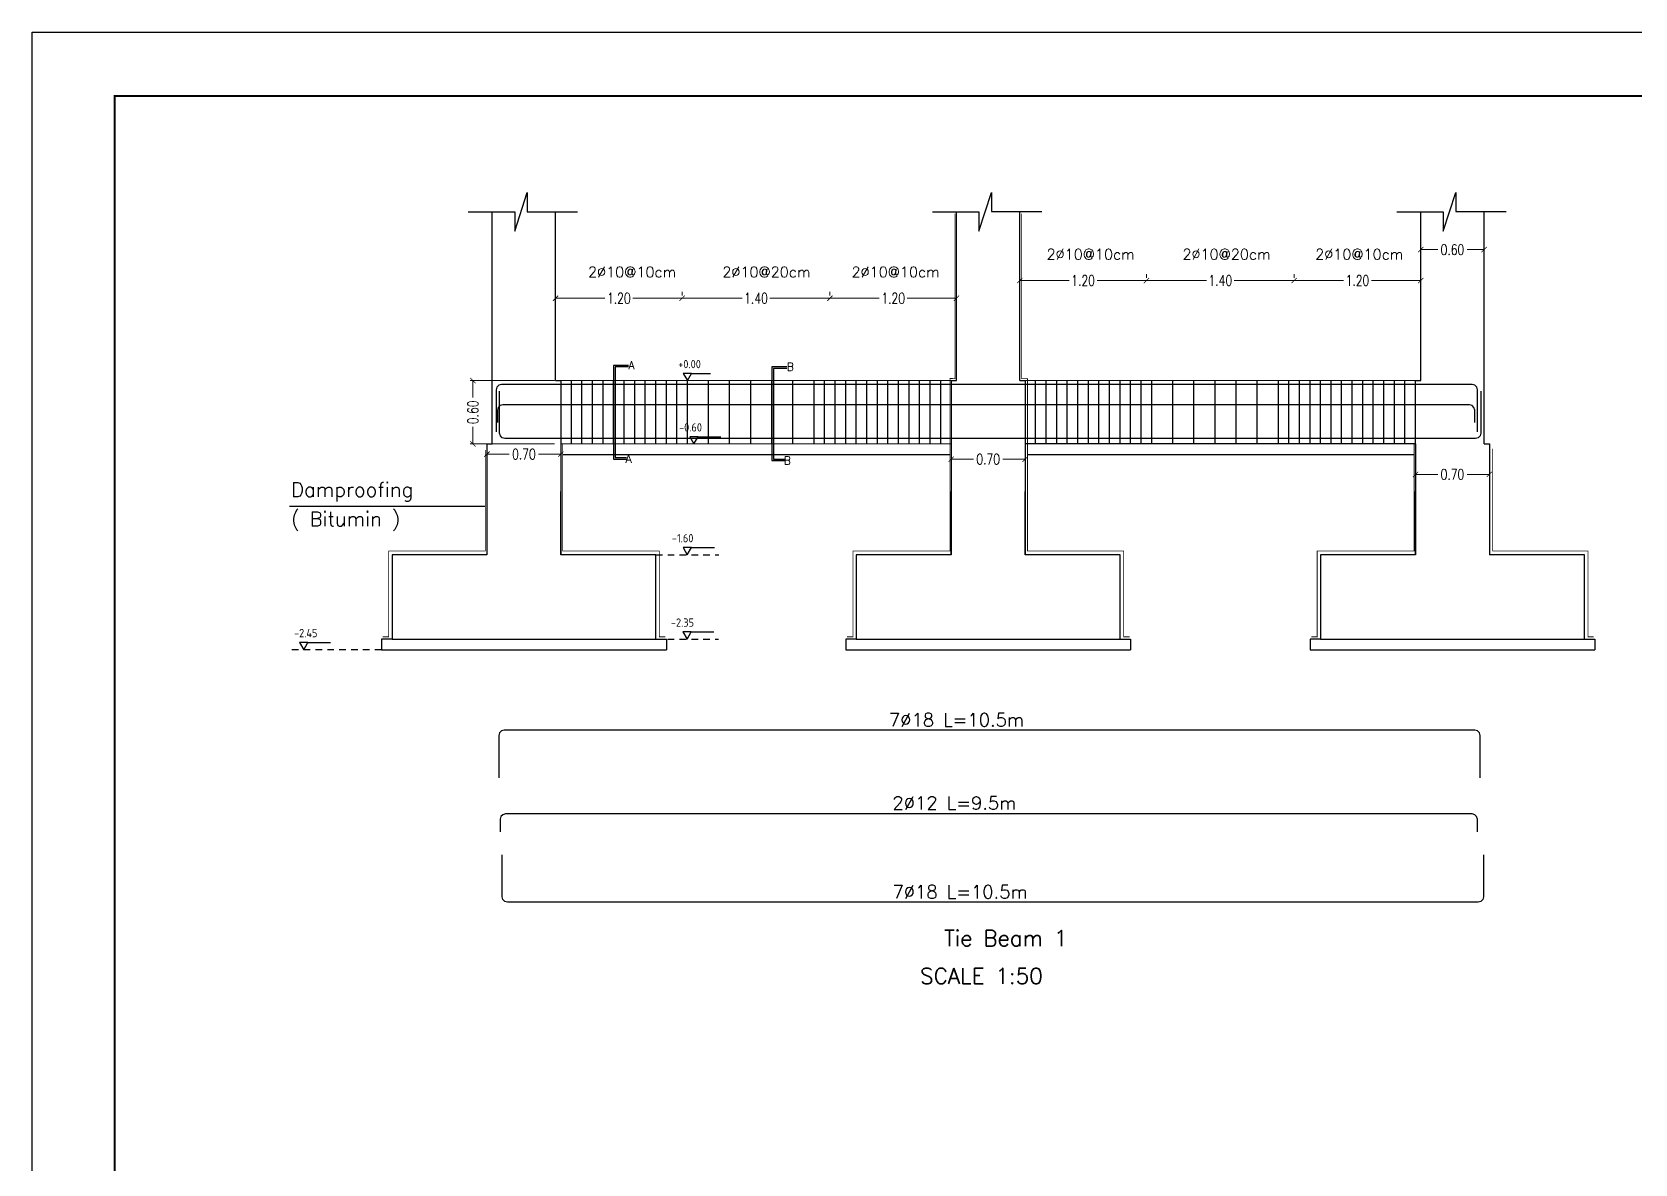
# Model space of a CAD drawing. Extents: x 166525 to 167198, y 178739 to 179747.
# Drawn here: x 167045.2 to 167075.58, y 179331.94 to 179353.4 of the extents above; entities that cross this region are included whole.
import ezdxf

# ---------------------------------------------------------------- set-up
doc = ezdxf.new("R2010")
doc.units = 0
doc.header["$MEASUREMENT"] = 0
for name, pattern in [('AUSGEZOGEN', [0]), ('HIDDEN2', [0.1875, 0.125, -0.0625]), ('STRICHPUNKT2', [0.7, 0.4, -0.15, 0, -0.15]), ('VONLAYER', [0])]:
    doc.linetypes.add(name, pattern=pattern)
doc.layers.get('0').update_dxf_attribs({"linetype": 'CONTINUOUS'})
doc.layers.get('DEFPOINTS').update_dxf_attribs({"linetype": 'CONTINUOUS'})
doc.layers.add('BEAM', color=6, linetype='CONTINUOUS', lineweight=13)
for name, color, linetype in [('BEAM-DIM', 4, 'CONTINUOUS'), ('blinding', 1, 'CONTINUOUS'), ('COVER', 7, 'CONTINUOUS'), ('EBENE0', 7, 'AUSGEZOGEN'), ('found', 6, 'CONTINUOUS'), ('MHATCH', 8, 'CONTINUOUS'), ('rebar call line', 8, 'CONTINUOUS'), ('REBARS', 2, 'CONTINUOUS'), ('Reinforcement', 10, 'CONTINUOUS'), ('TEXT', 7, 'CONTINUOUS')]:
    doc.layers.add(name, color=color, linetype=linetype)
doc.styles.add('DIM', font='simplex.shx', dxfattribs={"width": 0.75})
doc.styles.add('ISO8', font='iso8')
doc.styles.add('ROMANS', font='romans.shx')
doc.dimstyles.new('MUTASIM', dxfattribs={"dimscale": 0.9995, "dimtxt": 0.2, "dimasz": 0.1, "dimexe": 0.05, "dimexo": 0.12, "dimgap": 0.05, "dimtad": 0, "dimzin": 0, "dimdsep": 46, "dimtxsty": 'DIM', "dimblk": 'ARCHTICK', "dimcen": 0.09, "dimclrd": 35, "dimclre": 33, "dimclrt": 256, "dimazin": 0, "dimtfac": 1, "dimtofl": 0, "dimtmove": 1, "dimatfit": 3, "dimfxl": 0.18, "dimtolj": 1, "dimtzin": 0, "dimlwd": 13, "dimlwe": 9, "dimarcsym": 0})

# ---------------------------------------------------------------- blocks, each defined once
blk = doc.blocks.new('_ARCHTICK')
at = {"color": 0, "linetype": 'ByBlock', "const_width": 0.15}
blk.add_lwpolyline([(-0.5, -0.5), (0.5, 0.5)], dxfattribs=at)
blk = doc.blocks.new('*D1587')
at = {"layer": 'BEAM', "color": 33, "lineweight": 9, "transparency": 16777216}
for p, q in [((167055.124, 179348.471), (167055.124, 179348.401)), ((167057.524, 179348.471), (167057.524, 179348.401))]:
    blk.add_line(p, q, dxfattribs=at)
at = {"layer": 'BEAM', "color": 35, "lineweight": 13, "transparency": 16777216}
for p, q in [((167055.124, 179348.352), (167056.06, 179348.352)), ((167057.524, 179348.352), (167056.588, 179348.352))]:
    blk.add_line(p, q, dxfattribs=at)
at = {"layer": 'DEFPOINTS', "color": 0, "transparency": 16777216}
for p in [(167055.124, 179348.352), (167057.524, 179348.352), (167057.524, 179348.352)]:
    blk.add_point(p, dxfattribs=at)
at = {"layer": 'BEAM', "color": 35, "lineweight": 13, "transparency": 16777216, "xscale": 0.09995000000000001, "yscale": 0.09995000000000001, "zscale": 0.09995000000000001, "rotation": 180}
blk.add_blockref('_ARCHTICK', (167055.124, 179348.352), dxfattribs=at)
at = {"layer": 'BEAM', "color": 35, "lineweight": 13, "transparency": 16777216, "xscale": 0.09995000000000001, "yscale": 0.09995000000000001, "zscale": 0.09995000000000001}
blk.add_blockref('_ARCHTICK', (167057.524, 179348.352), dxfattribs=at)
at = {"layer": 'BEAM', "transparency": 16777216, "insert": (167056.324, 179348.352), "char_height": 0.1999, "attachment_point": 5, "style": 'DIM'}
blk.add_mtext('\\A1;1.20', dxfattribs=at)
blk = doc.blocks.new('*D1588')
at = {"layer": 'BEAM', "color": 33, "lineweight": 9, "transparency": 16777216}
for p, q in [((167057.524, 179348.471), (167057.524, 179348.401)), ((167060.324, 179348.471), (167060.324, 179348.401))]:
    blk.add_line(p, q, dxfattribs=at)
at = {"layer": 'BEAM', "color": 35, "lineweight": 13, "transparency": 16777216}
for p, q in [((167057.524, 179348.352), (167058.66, 179348.352)), ((167060.324, 179348.352), (167059.188, 179348.352))]:
    blk.add_line(p, q, dxfattribs=at)
at = {"layer": 'DEFPOINTS', "color": 0, "transparency": 16777216}
for p in [(167057.524, 179348.352), (167060.324, 179348.352), (167060.324, 179348.352)]:
    blk.add_point(p, dxfattribs=at)
at = {"layer": 'BEAM', "color": 35, "lineweight": 13, "transparency": 16777216, "xscale": 0.09995000000000001, "yscale": 0.09995000000000001, "zscale": 0.09995000000000001, "rotation": 180}
blk.add_blockref('_ARCHTICK', (167057.524, 179348.352), dxfattribs=at)
at = {"layer": 'BEAM', "color": 35, "lineweight": 13, "transparency": 16777216, "xscale": 0.09995000000000001, "yscale": 0.09995000000000001, "zscale": 0.09995000000000001}
blk.add_blockref('_ARCHTICK', (167060.324, 179348.352), dxfattribs=at)
at = {"layer": 'BEAM', "transparency": 16777216, "insert": (167058.924, 179348.352), "char_height": 0.1999, "attachment_point": 5, "style": 'DIM'}
blk.add_mtext('\\A1;1.40', dxfattribs=at)
blk = doc.blocks.new('*D1589')
at = {"layer": 'BEAM', "color": 33, "lineweight": 9, "transparency": 16777216}
for p, q in [((167060.324, 179348.471), (167060.324, 179348.401)), ((167062.724, 179348.471), (167062.724, 179348.401))]:
    blk.add_line(p, q, dxfattribs=at)
at = {"layer": 'BEAM', "color": 35, "lineweight": 13, "transparency": 16777216}
for p, q in [((167060.324, 179348.352), (167061.26, 179348.352)), ((167062.724, 179348.352), (167061.788, 179348.352))]:
    blk.add_line(p, q, dxfattribs=at)
at = {"layer": 'DEFPOINTS', "color": 0, "transparency": 16777216}
for p in [(167060.324, 179348.352), (167062.724, 179348.352), (167062.724, 179348.352)]:
    blk.add_point(p, dxfattribs=at)
at = {"layer": 'BEAM', "color": 35, "lineweight": 13, "transparency": 16777216, "xscale": 0.09995000000000001, "yscale": 0.09995000000000001, "zscale": 0.09995000000000001, "rotation": 180}
blk.add_blockref('_ARCHTICK', (167060.324, 179348.352), dxfattribs=at)
at = {"layer": 'BEAM', "color": 35, "lineweight": 13, "transparency": 16777216, "xscale": 0.09995000000000001, "yscale": 0.09995000000000001, "zscale": 0.09995000000000001}
blk.add_blockref('_ARCHTICK', (167062.724, 179348.352), dxfattribs=at)
at = {"layer": 'BEAM', "transparency": 16777216, "insert": (167061.524, 179348.352), "char_height": 0.1999, "attachment_point": 5, "style": 'DIM'}
blk.add_mtext('\\A1;1.20', dxfattribs=at)
blk = doc.blocks.new('*D1590')
at = {"layer": 'BEAM', "color": 33, "lineweight": 9, "transparency": 16777216}
for p, q in [((167063.924, 179348.808), (167063.924, 179348.738)), ((167066.324, 179348.808), (167066.324, 179348.738))]:
    blk.add_line(p, q, dxfattribs=at)
at = {"layer": 'BEAM', "color": 35, "lineweight": 13, "transparency": 16777216}
for p, q in [((167063.924, 179348.688), (167064.86, 179348.688)), ((167066.324, 179348.688), (167065.388, 179348.688))]:
    blk.add_line(p, q, dxfattribs=at)
at = {"layer": 'DEFPOINTS', "color": 0, "transparency": 16777216}
for p in [(167063.924, 179348.688), (167066.324, 179348.688), (167066.324, 179348.688)]:
    blk.add_point(p, dxfattribs=at)
at = {"layer": 'BEAM', "color": 35, "lineweight": 13, "transparency": 16777216, "xscale": 0.09995000000000001, "yscale": 0.09995000000000001, "zscale": 0.09995000000000001, "rotation": 180}
blk.add_blockref('_ARCHTICK', (167063.924, 179348.688), dxfattribs=at)
at = {"layer": 'BEAM', "color": 35, "lineweight": 13, "transparency": 16777216, "xscale": 0.09995000000000001, "yscale": 0.09995000000000001, "zscale": 0.09995000000000001}
blk.add_blockref('_ARCHTICK', (167066.324, 179348.688), dxfattribs=at)
at = {"layer": 'BEAM', "transparency": 16777216, "insert": (167065.124, 179348.688), "char_height": 0.1999, "attachment_point": 5, "style": 'DIM'}
blk.add_mtext('\\A1;1.20', dxfattribs=at)
blk = doc.blocks.new('*D1591')
at = {"layer": 'BEAM', "color": 33, "lineweight": 9, "transparency": 16777216}
for p, q in [((167066.324, 179348.808), (167066.324, 179348.738)), ((167069.124, 179348.808), (167069.124, 179348.738))]:
    blk.add_line(p, q, dxfattribs=at)
at = {"layer": 'BEAM', "color": 35, "lineweight": 13, "transparency": 16777216}
for p, q in [((167066.324, 179348.688), (167067.46, 179348.688)), ((167069.124, 179348.688), (167067.988, 179348.688))]:
    blk.add_line(p, q, dxfattribs=at)
at = {"layer": 'DEFPOINTS', "color": 0, "transparency": 16777216}
for p in [(167066.324, 179348.688), (167069.124, 179348.688), (167069.124, 179348.688)]:
    blk.add_point(p, dxfattribs=at)
at = {"layer": 'BEAM', "color": 35, "lineweight": 13, "transparency": 16777216, "xscale": 0.09995000000000001, "yscale": 0.09995000000000001, "zscale": 0.09995000000000001, "rotation": 180}
blk.add_blockref('_ARCHTICK', (167066.324, 179348.688), dxfattribs=at)
at = {"layer": 'BEAM', "color": 35, "lineweight": 13, "transparency": 16777216, "xscale": 0.09995000000000001, "yscale": 0.09995000000000001, "zscale": 0.09995000000000001}
blk.add_blockref('_ARCHTICK', (167069.124, 179348.688), dxfattribs=at)
at = {"layer": 'BEAM', "transparency": 16777216, "insert": (167067.724, 179348.688), "char_height": 0.1999, "attachment_point": 5, "style": 'DIM'}
blk.add_mtext('\\A1;1.40', dxfattribs=at)
blk = doc.blocks.new('*D1592')
at = {"layer": 'BEAM', "color": 33, "lineweight": 9, "transparency": 16777216}
for p, q in [((167069.124, 179348.808), (167069.124, 179348.738)), ((167071.524, 179348.808), (167071.524, 179348.738))]:
    blk.add_line(p, q, dxfattribs=at)
at = {"layer": 'BEAM', "color": 35, "lineweight": 13, "transparency": 16777216}
for p, q in [((167069.124, 179348.688), (167070.06, 179348.688)), ((167071.524, 179348.688), (167070.588, 179348.688))]:
    blk.add_line(p, q, dxfattribs=at)
at = {"layer": 'DEFPOINTS', "color": 0, "transparency": 16777216}
for p in [(167069.124, 179348.688), (167071.524, 179348.688), (167071.524, 179348.688)]:
    blk.add_point(p, dxfattribs=at)
at = {"layer": 'BEAM', "color": 35, "lineweight": 13, "transparency": 16777216, "xscale": 0.09995000000000001, "yscale": 0.09995000000000001, "zscale": 0.09995000000000001, "rotation": 180}
blk.add_blockref('_ARCHTICK', (167069.124, 179348.688), dxfattribs=at)
at = {"layer": 'BEAM', "color": 35, "lineweight": 13, "transparency": 16777216, "xscale": 0.09995000000000001, "yscale": 0.09995000000000001, "zscale": 0.09995000000000001}
blk.add_blockref('_ARCHTICK', (167071.524, 179348.688), dxfattribs=at)
at = {"layer": 'BEAM', "transparency": 16777216, "insert": (167070.324, 179348.688), "char_height": 0.1999, "attachment_point": 5, "style": 'DIM'}
blk.add_mtext('\\A1;1.20', dxfattribs=at)
blk = doc.blocks.new('*D1786')
at = {"layer": 'BEAM', "color": 33, "lineweight": 9, "transparency": 16777216}
for p, q in [((167055.104, 179346.79), (167053.508, 179346.79)), ((167055.104, 179345.59), (167053.508, 179345.59))]:
    blk.add_line(p, q, dxfattribs=at)
at = {"layer": 'BEAM', "color": 35, "lineweight": 13, "transparency": 16777216}
for p, q in [((167053.558, 179346.79), (167053.558, 179346.468)), ((167053.558, 179345.59), (167053.558, 179345.912))]:
    blk.add_line(p, q, dxfattribs=at)
at = {"layer": 'DEFPOINTS', "color": 0, "transparency": 16777216}
for p in [(167053.558, 179346.79), (167055.224, 179346.79), (167055.224, 179345.59)]:
    blk.add_point(p, dxfattribs=at)
at = {"layer": 'BEAM', "color": 35, "lineweight": 13, "transparency": 16777216, "xscale": 0.09995000000000001, "yscale": 0.09995000000000001, "zscale": 0.09995000000000001}
for p, rotation in [((167053.558, 179346.79), 90), ((167053.558, 179345.59), 270)]:
    blk.add_blockref('_ARCHTICK', p, dxfattribs=dict(at, rotation=rotation))
at = {"layer": 'BEAM', "transparency": 16777216, "insert": (167053.558, 179346.19), "char_height": 0.1999, "attachment_point": 5, "rotation": 90, "style": 'DIM'}
blk.add_mtext('\\A1;0.60', dxfattribs=at)
blk = doc.blocks.new('*D1129')
at = {"layer": 'BEAM', "color": 33, "lineweight": 9, "transparency": 16777216}
for p, q in [((167071.424, 179345.098), (167071.424, 179344.963)), ((167072.824, 179345.098), (167072.824, 179344.963))]:
    blk.add_line(p, q, dxfattribs=at)
at = {"layer": 'BEAM', "color": 35, "lineweight": 13, "transparency": 16777216}
for p, q in [((167071.424, 179345.013), (167071.846, 179345.013)), ((167072.824, 179345.013), (167072.403, 179345.013))]:
    blk.add_line(p, q, dxfattribs=at)
at = {"layer": 'DEFPOINTS', "color": 0, "transparency": 16777216}
for p in [(167071.424, 179345.218), (167072.824, 179345.218), (167071.424, 179345.013)]:
    blk.add_point(p, dxfattribs=at)
at = {"layer": 'BEAM', "color": 35, "lineweight": 13, "transparency": 16777216, "xscale": 0.09995000000000001, "yscale": 0.09995000000000001, "zscale": 0.09995000000000001, "rotation": 180}
blk.add_blockref('_ARCHTICK', (167071.424, 179345.013), dxfattribs=at)
at = {"layer": 'BEAM', "color": 35, "lineweight": 13, "transparency": 16777216, "xscale": 0.09995000000000001, "yscale": 0.09995000000000001, "zscale": 0.09995000000000001}
blk.add_blockref('_ARCHTICK', (167072.824, 179345.013), dxfattribs=at)
at = {"layer": 'BEAM', "transparency": 16777216, "insert": (167072.124, 179345.013), "char_height": 0.1999, "attachment_point": 5, "style": 'DIM'}
blk.add_mtext('\\A1;0.70', dxfattribs=at)
blk = doc.blocks.new('*D1130')
at = {"layer": 'BEAM', "color": 33, "lineweight": 9, "transparency": 16777216}
for p, q in [((167071.524, 179349.375), (167071.524, 179349.324)), ((167072.724, 179349.375), (167072.724, 179349.324))]:
    blk.add_line(p, q, dxfattribs=at)
at = {"layer": 'BEAM', "color": 35, "lineweight": 13, "transparency": 16777216}
for p, q in [((167071.524, 179349.274), (167071.846, 179349.274)), ((167072.724, 179349.274), (167072.403, 179349.274))]:
    blk.add_line(p, q, dxfattribs=at)
at = {"layer": 'DEFPOINTS', "color": 0, "transparency": 16777216}
for p in [(167071.524, 179349.274), (167071.524, 179349.255), (167072.724, 179349.255)]:
    blk.add_point(p, dxfattribs=at)
at = {"layer": 'BEAM', "color": 35, "lineweight": 13, "transparency": 16777216, "xscale": 0.09995000000000001, "yscale": 0.09995000000000001, "zscale": 0.09995000000000001, "rotation": 180}
blk.add_blockref('_ARCHTICK', (167071.524, 179349.274), dxfattribs=at)
at = {"layer": 'BEAM', "color": 35, "lineweight": 13, "transparency": 16777216, "xscale": 0.09995000000000001, "yscale": 0.09995000000000001, "zscale": 0.09995000000000001}
blk.add_blockref('_ARCHTICK', (167072.724, 179349.274), dxfattribs=at)
at = {"layer": 'BEAM', "transparency": 16777216, "insert": (167072.124, 179349.274), "char_height": 0.1999, "attachment_point": 5, "style": 'DIM'}
blk.add_mtext('\\A1;0.60', dxfattribs=at)
blk = doc.blocks.new('*D1131')
at = {"layer": 'BEAM', "color": 33, "lineweight": 9, "transparency": 16777216}
for p, q in [((167062.624, 179344.134), (167062.624, 179345.351)), ((167064.024, 179344.134), (167064.024, 179345.351))]:
    blk.add_line(p, q, dxfattribs=at)
at = {"layer": 'BEAM', "color": 35, "lineweight": 13, "transparency": 16777216}
for p, q in [((167062.624, 179345.301), (167063.046, 179345.301)), ((167064.024, 179345.301), (167063.603, 179345.301))]:
    blk.add_line(p, q, dxfattribs=at)
at = {"layer": 'DEFPOINTS', "color": 0, "transparency": 16777216}
for p in [(167062.624, 179345.301), (167062.624, 179344.014), (167064.024, 179344.014)]:
    blk.add_point(p, dxfattribs=at)
at = {"layer": 'BEAM', "color": 35, "lineweight": 13, "transparency": 16777216, "xscale": 0.09995000000000001, "yscale": 0.09995000000000001, "zscale": 0.09995000000000001, "rotation": 180}
blk.add_blockref('_ARCHTICK', (167062.624, 179345.301), dxfattribs=at)
at = {"layer": 'BEAM', "color": 35, "lineweight": 13, "transparency": 16777216, "xscale": 0.09995000000000001, "yscale": 0.09995000000000001, "zscale": 0.09995000000000001}
blk.add_blockref('_ARCHTICK', (167064.024, 179345.301), dxfattribs=at)
at = {"layer": 'BEAM', "transparency": 16777216, "insert": (167063.324, 179345.301), "char_height": 0.1999, "attachment_point": 5, "style": 'DIM'}
blk.add_mtext('\\A1;0.70', dxfattribs=at)
blk = doc.blocks.new('*D1132')
at = {"layer": 'BEAM', "color": 35, "lineweight": 13, "transparency": 16777216}
for p, q in [((167053.824, 179345.396), (167054.246, 179345.396)), ((167055.224, 179345.396), (167054.803, 179345.396))]:
    blk.add_line(p, q, dxfattribs=at)
at = {"layer": 'BEAM', "color": 33, "lineweight": 9, "transparency": 16777216}
for p, q in [((167053.824, 179345.296), (167053.824, 179345.346)), ((167055.224, 179345.296), (167055.224, 179345.346))]:
    blk.add_line(p, q, dxfattribs=at)
at = {"layer": 'DEFPOINTS', "color": 0, "transparency": 16777216}
for p in [(167053.824, 179345.416), (167055.224, 179345.416), (167053.824, 179345.396)]:
    blk.add_point(p, dxfattribs=at)
at = {"layer": 'BEAM', "color": 35, "lineweight": 13, "transparency": 16777216, "xscale": 0.09995000000000001, "yscale": 0.09995000000000001, "zscale": 0.09995000000000001, "rotation": 180}
blk.add_blockref('_ARCHTICK', (167053.824, 179345.396), dxfattribs=at)
at = {"layer": 'BEAM', "color": 35, "lineweight": 13, "transparency": 16777216, "xscale": 0.09995000000000001, "yscale": 0.09995000000000001, "zscale": 0.09995000000000001}
blk.add_blockref('_ARCHTICK', (167055.224, 179345.396), dxfattribs=at)
at = {"layer": 'BEAM', "transparency": 16777216, "insert": (167054.524, 179345.396), "char_height": 0.1999, "attachment_point": 5, "style": 'DIM'}
blk.add_mtext('\\A1;0.70', dxfattribs=at)

msp = doc.modelspace()

# ---------------------------------------------------------------- linework, layer by layer
for p, q in [((167055.26056, 179345.39002), (167062.60105, 179345.39002)), ((167064.06973, 179345.39002), (167071.39764, 179345.39002))]:
    msp.add_line(p, q)
at = {"color": 2, "linetype": 'STRICHPUNKT2', "const_width": 0.015}
for points in [[(167062.69635, 179349.9526), (167062.69635, 179346.82777), (167062.60105, 179346.83153), (167062.60105, 179343.55916), (167060.76076, 179343.55916), (167060.76076, 179341.93258), (167060.65046, 179341.93258), (167060.65046, 179341.93258)], [(167063.95752, 179349.9526), (167063.95752, 179346.82777), (167064.06973, 179346.82775), (167064.06973, 179343.55916), (167065.89311, 179343.55916), (167065.89311, 179341.93258), (167066.00341, 179341.93258), (167066.00341, 179341.93258)], [(167053.79285, 179345.47514), (167053.79285, 179345.47514), (167053.79285, 179345.47514), (167053.79285, 179343.55916), (167051.96076, 179343.55916), (167051.96076, 179341.93258), (167051.85046, 179341.93258), (167051.85046, 179341.93258)], [(167055.26056, 179345.59002), (167055.26056, 179345.59002), (167055.26056, 179345.59002), (167055.26056, 179343.55916), (167057.09311, 179343.55916), (167057.09311, 179341.93258), (167057.20341, 179341.93258), (167057.20341, 179341.93258)], [(167071.39764, 179345.59002), (167071.39764, 179345.59002), (167071.39764, 179345.59002), (167071.39764, 179343.55916), (167069.56076, 179343.55916), (167069.56076, 179341.93258), (167069.45046, 179341.93258), (167069.45046, 179341.93258)], [(167072.88568, 179345.50344), (167072.88568, 179345.50344), (167072.88568, 179345.50344), (167072.88568, 179343.55916), (167074.69311, 179343.55916), (167074.69311, 179341.93258), (167074.80341, 179341.93258), (167074.80341, 179341.93258)]]:
    msp.add_lwpolyline(points, dxfattribs=at)
at = {"layer": 'BEAM'}
for p, q in [((167055.22423, 179346.79002), (167062.67423, 179346.79002)), ((167063.97423, 179346.79002), (167071.42423, 179346.79002)), ((167055.22423, 179345.59002), (167062.62423, 179345.59002))]:
    msp.add_line(p, q, dxfattribs=at)
at = {"layer": 'blinding'}
for p, q in [((167052.02423, 179341.89002), (167051.82423, 179341.89002)), ((167051.82423, 179341.89002), (167051.82423, 179341.69002)), ((167057.02423, 179341.89002), (167057.22423, 179341.89002)), ((167057.22423, 179341.89002), (167057.22423, 179341.69002)), ((167060.82423, 179341.89002), (167060.62423, 179341.89002)), ((167060.62423, 179341.89002), (167060.62423, 179341.69002)), ((167065.82423, 179341.89002), (167066.02423, 179341.89002)), ((167066.02423, 179341.89002), (167066.02423, 179341.69002)), ((167069.62423, 179341.89002), (167069.42423, 179341.89002)), ((167069.42423, 179341.89002), (167069.42423, 179341.69002)), ((167074.62423, 179341.89002), (167074.82423, 179341.89002)), ((167074.82423, 179341.89002), (167074.82423, 179341.69002)), ((167051.82423, 179341.69002), (167057.22423, 179341.69002)), ((167060.62423, 179341.69002), (167066.02423, 179341.69002)), ((167069.42423, 179341.69002), (167074.82423, 179341.69002))]:
    msp.add_line(p, q, dxfattribs=at)
at = {"layer": 'COVER', "flags": 128}
msp.add_lwpolyline([(167045.20186, 179353.39795), (167105.12311, 179353.39795), (167105.12311, 179311.07545), (167045.20186, 179311.07545)], close=True, dxfattribs=at)
at = {"layer": 'EBENE0', "color": 8, "linetype": 'AUSGEZOGEN'}
for p, q in [((167054.3495, 179349.62368), (167054.58746, 179350.35519)), ((167054.58746, 179350.35519), (167054.58746, 179349.99187)), ((167063.1495, 179349.62608), (167063.38746, 179350.35759)), ((167063.38746, 179350.35759), (167063.38746, 179349.99426)), ((167071.9495, 179349.62608), (167072.18746, 179350.35759)), ((167072.18746, 179350.35759), (167072.18746, 179349.99426)), ((167053.47086, 179349.98944), (167054.3495, 179349.98944)), ((167054.3495, 179349.98944), (167054.3495, 179349.62368)), ((167054.58746, 179349.99187), (167055.53932, 179349.99187)), ((167062.27086, 179349.99184), (167063.1495, 179349.99184)), ((167063.1495, 179349.99184), (167063.1495, 179349.62608)), ((167063.38746, 179349.99426), (167064.33932, 179349.99426)), ((167071.07086, 179349.99184), (167071.9495, 179349.99184)), ((167071.9495, 179349.99184), (167071.9495, 179349.62608)), ((167072.18746, 179349.99426), (167073.13932, 179349.99426))]:
    msp.add_line(p, q, dxfattribs=at)
at = {"layer": 'EBENE0', "color": 3, "linetype": 'AUSGEZOGEN'}
for p, q in [((167057.70298, 179346.92641), (167057.54548, 179346.92641)), ((167057.54548, 179346.92641), (167057.62423, 179346.79002)), ((167057.62423, 179346.79002), (167057.70298, 179346.92641)), ((167057.70298, 179346.92641), (167058.06411, 179346.92641)), ((167057.66777, 179345.72641), (167057.74652, 179345.59002)), ((167057.82817, 179345.72641), (167057.67067, 179345.72641)), ((167057.74652, 179345.59002), (167057.82527, 179345.72641)), ((167057.82817, 179345.72641), (167058.25869, 179345.72641)), ((167057.54302, 179343.62641), (167057.62177, 179343.49002)), ((167057.70342, 179343.62641), (167057.54592, 179343.62641)), ((167057.62177, 179343.49002), (167057.70052, 179343.62641)), ((167057.70342, 179343.62641), (167058.13395, 179343.62641)), ((167050.42896, 179341.82641), (167050.27146, 179341.82641)), ((167050.27146, 179341.82641), (167050.35021, 179341.69002)), ((167050.35021, 179341.69002), (167050.42896, 179341.82641)), ((167050.42896, 179341.82641), (167050.85948, 179341.82641)), ((167057.69657, 179342.02641), (167057.53907, 179342.02641)), ((167057.53907, 179342.02641), (167057.61782, 179341.89002)), ((167057.61782, 179341.89002), (167057.69657, 179342.02641)), ((167057.69657, 179342.02641), (167058.1271, 179342.02641))]:
    msp.add_line(p, q, dxfattribs=at)
at = {"layer": 'EBENE0', "linetype": 'HIDDEN2'}
for p, q in [((167057.02423, 179343.49002), (167058.2193, 179343.49002)), ((167057.02423, 179341.89002), (167058.21141, 179341.89002)), ((167051.82423, 179341.69002), (167050.07668, 179341.69002))]:
    msp.add_line(p, q, dxfattribs=at)
at = {"layer": 'found'}
for p, q in [((167053.92423, 179345.59002), (167053.92423, 179349.99426)), ((167055.12423, 179346.79002), (167055.12423, 179349.99426)), ((167062.72423, 179346.79047), (167062.72423, 179349.99426)), ((167063.92423, 179346.79047), (167063.92423, 179349.99426)), ((167071.52423, 179346.79002), (167071.52423, 179349.99426)), ((167072.72423, 179345.59218), (167072.72423, 179349.99426)), ((167055.12423, 179346.79002), (167055.22423, 179346.79002)), ((167055.22423, 179346.79002), (167055.22423, 179343.49002)), ((167062.62423, 179346.79047), (167062.62423, 179343.49002)), ((167062.62423, 179346.79047), (167062.72423, 179346.79047)), ((167063.92423, 179346.79047), (167064.02423, 179346.79047)), ((167064.02423, 179346.79047), (167064.02423, 179343.49002)), ((167071.42423, 179346.79002), (167071.52423, 179346.79002)), ((167053.82423, 179345.59002), (167053.82423, 179343.49002)), ((167053.82423, 179345.59002), (167053.92423, 179345.59002)), ((167071.42423, 179345.59002), (167064.02423, 179345.59002)), ((167071.42423, 179345.59002), (167071.42423, 179343.49002)), ((167072.72423, 179345.59218), (167072.82423, 179345.59218)), ((167072.82423, 179345.59218), (167072.82423, 179343.49002)), ((167053.82423, 179343.49002), (167052.02423, 179343.49002)), ((167052.02423, 179343.49002), (167052.02423, 179341.89002)), ((167057.02423, 179343.49002), (167055.22423, 179343.49002)), ((167057.02423, 179341.89002), (167057.02423, 179343.49002)), ((167062.62423, 179343.49002), (167060.82423, 179343.49002)), ((167060.82423, 179343.49002), (167060.82423, 179341.89002)), ((167065.82423, 179343.49002), (167064.02423, 179343.49002)), ((167065.82423, 179341.89002), (167065.82423, 179343.49002)), ((167071.42423, 179343.49002), (167069.62423, 179343.49002)), ((167069.62423, 179343.49002), (167069.62423, 179341.89002)), ((167074.62423, 179343.49002), (167072.82423, 179343.49002)), ((167074.62423, 179341.89002), (167074.62423, 179343.49002)), ((167052.02423, 179341.89002), (167057.02423, 179341.89002)), ((167060.82423, 179341.89002), (167065.82423, 179341.89002)), ((167069.62423, 179341.89002), (167074.62423, 179341.89002))]:
    msp.add_line(p, q, dxfattribs=at)
at = {"layer": 'MHATCH', "const_width": 0.03562, "flags": 128}
msp.add_lwpolyline([(167046.76936, 179352.1867), (167103.55561, 179352.1867), (167103.55561, 179312.2867), (167046.76936, 179312.2867)], close=True, dxfattribs=at)
at = {"layer": 'MHATCH'}
msp.add_lwpolyline([(167047.12561, 179352.1867), (167103.55561, 179352.1867), (167103.55561, 179312.2867)], dxfattribs=at)
at = {"layer": 'rebar call line'}
msp.add_line((167053.79285, 179344.40364), (167050.0828, 179344.40364), dxfattribs=at)
for points in [[(167056.50604, 179347.0791), (167056.22423, 179347.0791), (167056.22423, 179345.3039), (167056.46825, 179345.3039)], [(167056.50604, 179347.0491), (167056.25378, 179347.0491), (167056.25378, 179345.3339), (167056.46825, 179345.3339)], [(167059.50554, 179347.0491), (167059.22373, 179347.0491), (167059.22373, 179345.2739), (167059.46775, 179345.2739)], [(167059.50554, 179347.0191), (167059.25328, 179347.0191), (167059.25328, 179345.3039), (167059.46775, 179345.3039)]]:
    msp.add_lwpolyline(points, dxfattribs=at)
at = {"layer": 'REBARS'}
for points in [[(167072.59778, 179345.81843), (167072.59778, 179346.61843), (167072.58417, 179346.66923), (167072.54698, 179346.70642), (167072.49618, 179346.72003), (167054.09858, 179346.72003), (167054.04778, 179346.70642), (167054.01059, 179346.66923), (167053.99698, 179346.61843), (167053.99698, 179345.81843)], [(167072.54607, 179345.99667), (167072.54607, 179346.23265), (167072.53246, 179346.28345), (167072.49527, 179346.32064), (167072.44447, 179346.33425), (167054.12736, 179346.33425), (167054.07656, 179346.32064), (167054.03937, 179346.28345), (167054.02576, 179346.23265), (167054.02576, 179345.99667)], [(167072.66494, 179346.5921), (167072.66494, 179345.7921), (167072.65133, 179345.7413), (167072.61414, 179345.70412), (167072.56334, 179345.6905), (167054.16574, 179345.6905), (167054.11494, 179345.70412), (167054.07775, 179345.7413), (167054.06414, 179345.7921), (167054.06414, 179346.5921)], [(167072.648, 179339.26196), (167072.648, 179340.06196), (167072.63439, 179340.11276), (167072.5972, 179340.14995), (167072.5464, 179340.16356), (167054.1488, 179340.16356), (167054.098, 179340.14995), (167054.06081, 179340.11276), (167054.0472, 179340.06196), (167054.0472, 179339.26196)], [(167072.5963, 179338.23826), (167072.5963, 179338.47424), (167072.58269, 179338.52504), (167072.5455, 179338.56222), (167072.4947, 179338.57584), (167054.17758, 179338.57584), (167054.12678, 179338.56222), (167054.08959, 179338.52504), (167054.07598, 179338.47424), (167054.07598, 179338.23826)], [(167072.71516, 179337.80346), (167072.71516, 179337.00346), (167072.70155, 179336.95266), (167072.66436, 179336.91547), (167072.61356, 179336.90186), (167054.21596, 179336.90186), (167054.16516, 179336.91547), (167054.12797, 179336.95266), (167054.11436, 179337.00346), (167054.11436, 179337.80346)]]:
    msp.add_lwpolyline(points, dxfattribs=at)
at = {"layer": 'Reinforcement', "linetype": 'VONLAYER'}
for p, q in [((167055.42423, 179345.59002), (167055.42423, 179346.79002)), ((167055.62423, 179345.59002), (167055.62423, 179346.79002)), ((167055.82423, 179345.59002), (167055.82423, 179346.79002)), ((167056.02423, 179345.59002), (167056.02423, 179346.79002)), ((167056.22423, 179345.59002), (167056.22423, 179346.79002)), ((167056.42423, 179345.59002), (167056.42423, 179346.79002)), ((167056.62423, 179345.59002), (167056.62423, 179346.79002)), ((167056.82423, 179345.59002), (167056.82423, 179346.79002)), ((167057.02423, 179345.59002), (167057.02423, 179346.79002)), ((167057.22423, 179345.59002), (167057.22423, 179346.79002)), ((167057.42423, 179345.59002), (167057.42423, 179346.79002)), ((167057.62423, 179345.59002), (167057.62423, 179346.79002)), ((167058.02423, 179345.59002), (167058.02423, 179346.79002)), ((167058.42423, 179345.59002), (167058.42423, 179346.79002)), ((167058.82423, 179345.59002), (167058.82423, 179346.79002)), ((167059.22423, 179345.59002), (167059.22423, 179346.79002)), ((167059.62423, 179345.59002), (167059.62423, 179346.79002)), ((167060.02423, 179345.59002), (167060.02423, 179346.79002)), ((167060.22423, 179345.59002), (167060.22423, 179346.79002)), ((167060.42423, 179345.59002), (167060.42423, 179346.79002)), ((167060.62423, 179345.59002), (167060.62423, 179346.79002)), ((167060.82423, 179345.59002), (167060.82423, 179346.79002)), ((167061.02423, 179345.59002), (167061.02423, 179346.79002)), ((167061.22423, 179345.59002), (167061.22423, 179346.79002)), ((167061.42423, 179345.59002), (167061.42423, 179346.79002)), ((167061.62423, 179345.59002), (167061.62423, 179346.79002)), ((167061.82423, 179345.59002), (167061.82423, 179346.79002)), ((167062.02423, 179345.59002), (167062.02423, 179346.79002)), ((167062.22423, 179345.59002), (167062.22423, 179346.79002)), ((167062.42423, 179345.59002), (167062.42423, 179346.79002)), ((167064.22423, 179345.59002), (167064.22423, 179346.79002)), ((167064.42423, 179345.59002), (167064.42423, 179346.79002)), ((167064.62423, 179345.59002), (167064.62423, 179346.79002)), ((167064.82423, 179345.59002), (167064.82423, 179346.79002)), ((167065.02423, 179345.59002), (167065.02423, 179346.79002)), ((167065.22423, 179345.59002), (167065.22423, 179346.79002)), ((167065.42423, 179345.59002), (167065.42423, 179346.79002)), ((167065.62423, 179345.59002), (167065.62423, 179346.79002)), ((167065.82423, 179345.59002), (167065.82423, 179346.79002)), ((167066.02423, 179345.59002), (167066.02423, 179346.79002)), ((167066.22423, 179345.59002), (167066.22423, 179346.79002)), ((167066.42423, 179345.59002), (167066.42423, 179346.79002)), ((167066.82423, 179345.59002), (167066.82423, 179346.79002)), ((167067.22423, 179345.59002), (167067.22423, 179346.79002)), ((167067.62423, 179345.59002), (167067.62423, 179346.79002)), ((167068.02423, 179345.59002), (167068.02423, 179346.79002)), ((167068.42423, 179345.59002), (167068.42423, 179346.79002)), ((167068.82423, 179345.59002), (167068.82423, 179346.79002)), ((167069.02423, 179345.59002), (167069.02423, 179346.79002)), ((167069.22423, 179345.59002), (167069.22423, 179346.79002)), ((167069.42423, 179345.59002), (167069.42423, 179346.79002)), ((167069.62423, 179345.59002), (167069.62423, 179346.79002)), ((167069.82423, 179345.59002), (167069.82423, 179346.79002)), ((167070.02423, 179345.59002), (167070.02423, 179346.79002)), ((167070.22423, 179345.59002), (167070.22423, 179346.79002)), ((167070.42423, 179345.59002), (167070.42423, 179346.79002)), ((167070.62423, 179345.59002), (167070.62423, 179346.79002)), ((167070.82423, 179345.59002), (167070.82423, 179346.79002)), ((167071.02423, 179345.59002), (167071.02423, 179346.79002)), ((167071.22423, 179345.59002), (167071.22423, 179346.79002)), ((167071.42423, 179345.59002), (167071.42423, 179346.79002)), ((167055.22423, 179343.49002), (167055.22423, 179344.69002)), ((167062.62423, 179343.49002), (167062.62423, 179344.69002)), ((167064.02423, 179343.49002), (167064.02423, 179344.69002)), ((167071.42423, 179343.49002), (167071.42423, 179344.69002))]:
    msp.add_line(p, q, dxfattribs=at)

# ---------------------------------------------------------------- texts
at = {"layer": 'BEAM-DIM', "style": 'ROMANS'}
for s, height, p in [('2%%C10@10cm', 0.2, (167064.43086, 179349.08566)), ('2%%C10@20cm', 0.2, (167067.00673, 179349.08566)), ('2%%C10@10cm', 0.2, (167069.52246, 179349.08566)), ('2%%C10@10cm', 0.2, (167055.73925, 179348.74939)), ('2%%C10@20cm', 0.2, (167058.28501, 179348.74939)), ('2%%C10@10cm', 0.2, (167060.73447, 179348.74939)), ('A', 0.15, (167056.50761, 179347.00829, 2612.33432)), ('B', 0.15, (167059.50711, 179346.97829, 2612.33432)), ('A', 0.15, (167056.45202, 179345.23154, 3480.91864)), ('B', 0.15, (167059.45152, 179345.20154, 3480.91864)), ('Damproofing', 0.273, (167050.1104, 179344.58858)), ('( Bitumin )', 0.273, (167050.1104, 179344.0333)), ('7%%C18 L=10.5m', 0.25, (167061.44168, 179340.23554)), ('2%%C12 L=9.5m', 0.25, (167061.50884, 179338.65864)), ('7%%C18 L=10.5m', 0.25, (167061.50884, 179336.97384))]:
    msp.add_text(s, height=height, dxfattribs=at).set_placement(p)
at = {"layer": 'EBENE0', "color": 3, "style": 'ISO8'}
for s, p in [('+0.00', (167057.44948, 179347.02549)), ('-0.60', (167057.46503, 179345.82549)), ('-1.60', (167057.32904, 179343.72549)), ('-2.45', (167050.16707, 179341.92549)), ('-2.35', (167057.31094, 179342.12549))]:
    msp.add_text(s, height=0.1575, dxfattribs=at).set_placement(p)
at = {"layer": 'TEXT', "style": 'ROMANS'}
for s, p in [('Tie Beam 1 ', (167062.48685, 179336.07132, -2225.19458)), ('SCALE 1:50', (167062.03323, 179335.35472))]:
    msp.add_text(s, height=0.3, dxfattribs=at).set_placement(p)

# ---------------------------------------------------------------- dimensions: what is measured, and where the dimension line sits
at = {"layer": 'BEAM'}
for base, p1, p2, picture, middle in [((167071.52423, 179349.27427), (167072.72423, 179349.25537), (167071.52423, 179349.25537), '*D1130', (167072.12423, 179349.27427)), ((167053.82423, 179345.39637), (167055.22423, 179345.41568), (167053.82423, 179345.41568), '*D1132', (167054.52423, 179345.39637)), ((167062.62423, 179345.30065), (167064.02423, 179344.01433), (167062.62423, 179344.01433), '*D1131', (167063.32423, 179345.30065)), ((167071.42423, 179345.01265), (167072.82423, 179345.21752), (167071.42423, 179345.21752), '*D1129', (167072.12423, 179345.01265))]:
    dim = msp.add_linear_dim(base=base, p1=p1, p2=p2, dimstyle='MUTASIM', override={"dimlfac": 0.5}, dxfattribs=at)
    dim.commit()
    dim.dimension.update_dxf_attribs({"geometry": picture, "text_midpoint": middle})
for base, p1, p2, text, picture, middle in [((167066.32423, 179348.68778), (167063.92423, 179348.68778), (167066.32423, 179348.68778), '1.20', '*D1590', (167065.12423, 179348.68778)), ((167069.12423, 179348.68778), (167066.32423, 179348.68778), (167069.12423, 179348.68778), '1.40', '*D1591', (167067.72423, 179348.68778)), ((167071.52423, 179348.68778), (167069.12423, 179348.68778), (167071.52423, 179348.68778), '1.20', '*D1592', (167070.32423, 179348.68778)), ((167057.52423, 179348.35151), (167055.12423, 179348.35151), (167057.52423, 179348.35151), '1.20', '*D1587', (167056.32423, 179348.35151)), ((167060.32423, 179348.35151), (167057.52423, 179348.35151), (167060.32423, 179348.35151), '1.40', '*D1588', (167058.92423, 179348.35151)), ((167062.72423, 179348.35151), (167060.32423, 179348.35151), (167062.72423, 179348.35151), '1.20', '*D1589', (167061.52423, 179348.35151))]:
    dim = msp.add_linear_dim(base=base, p1=p1, p2=p2, text=text, dimstyle='MUTASIM', override={"dimlfac": 50}, dxfattribs=at)
    dim.commit()
    dim.dimension.update_dxf_attribs({"geometry": picture, "text_midpoint": middle})
dim = msp.add_linear_dim(base=(167053.55752, 179346.79002), p1=(167055.22423, 179345.59002), p2=(167055.22423, 179346.79002), angle=90, text='0.60', dimstyle='MUTASIM', override={"dimlfac": 50}, dxfattribs=at)
dim.commit()
dim.dimension.update_dxf_attribs({"geometry": '*D1786', "text_midpoint": (167053.55752, 179346.19002)})

doc.saveas('drawing.dxf')
